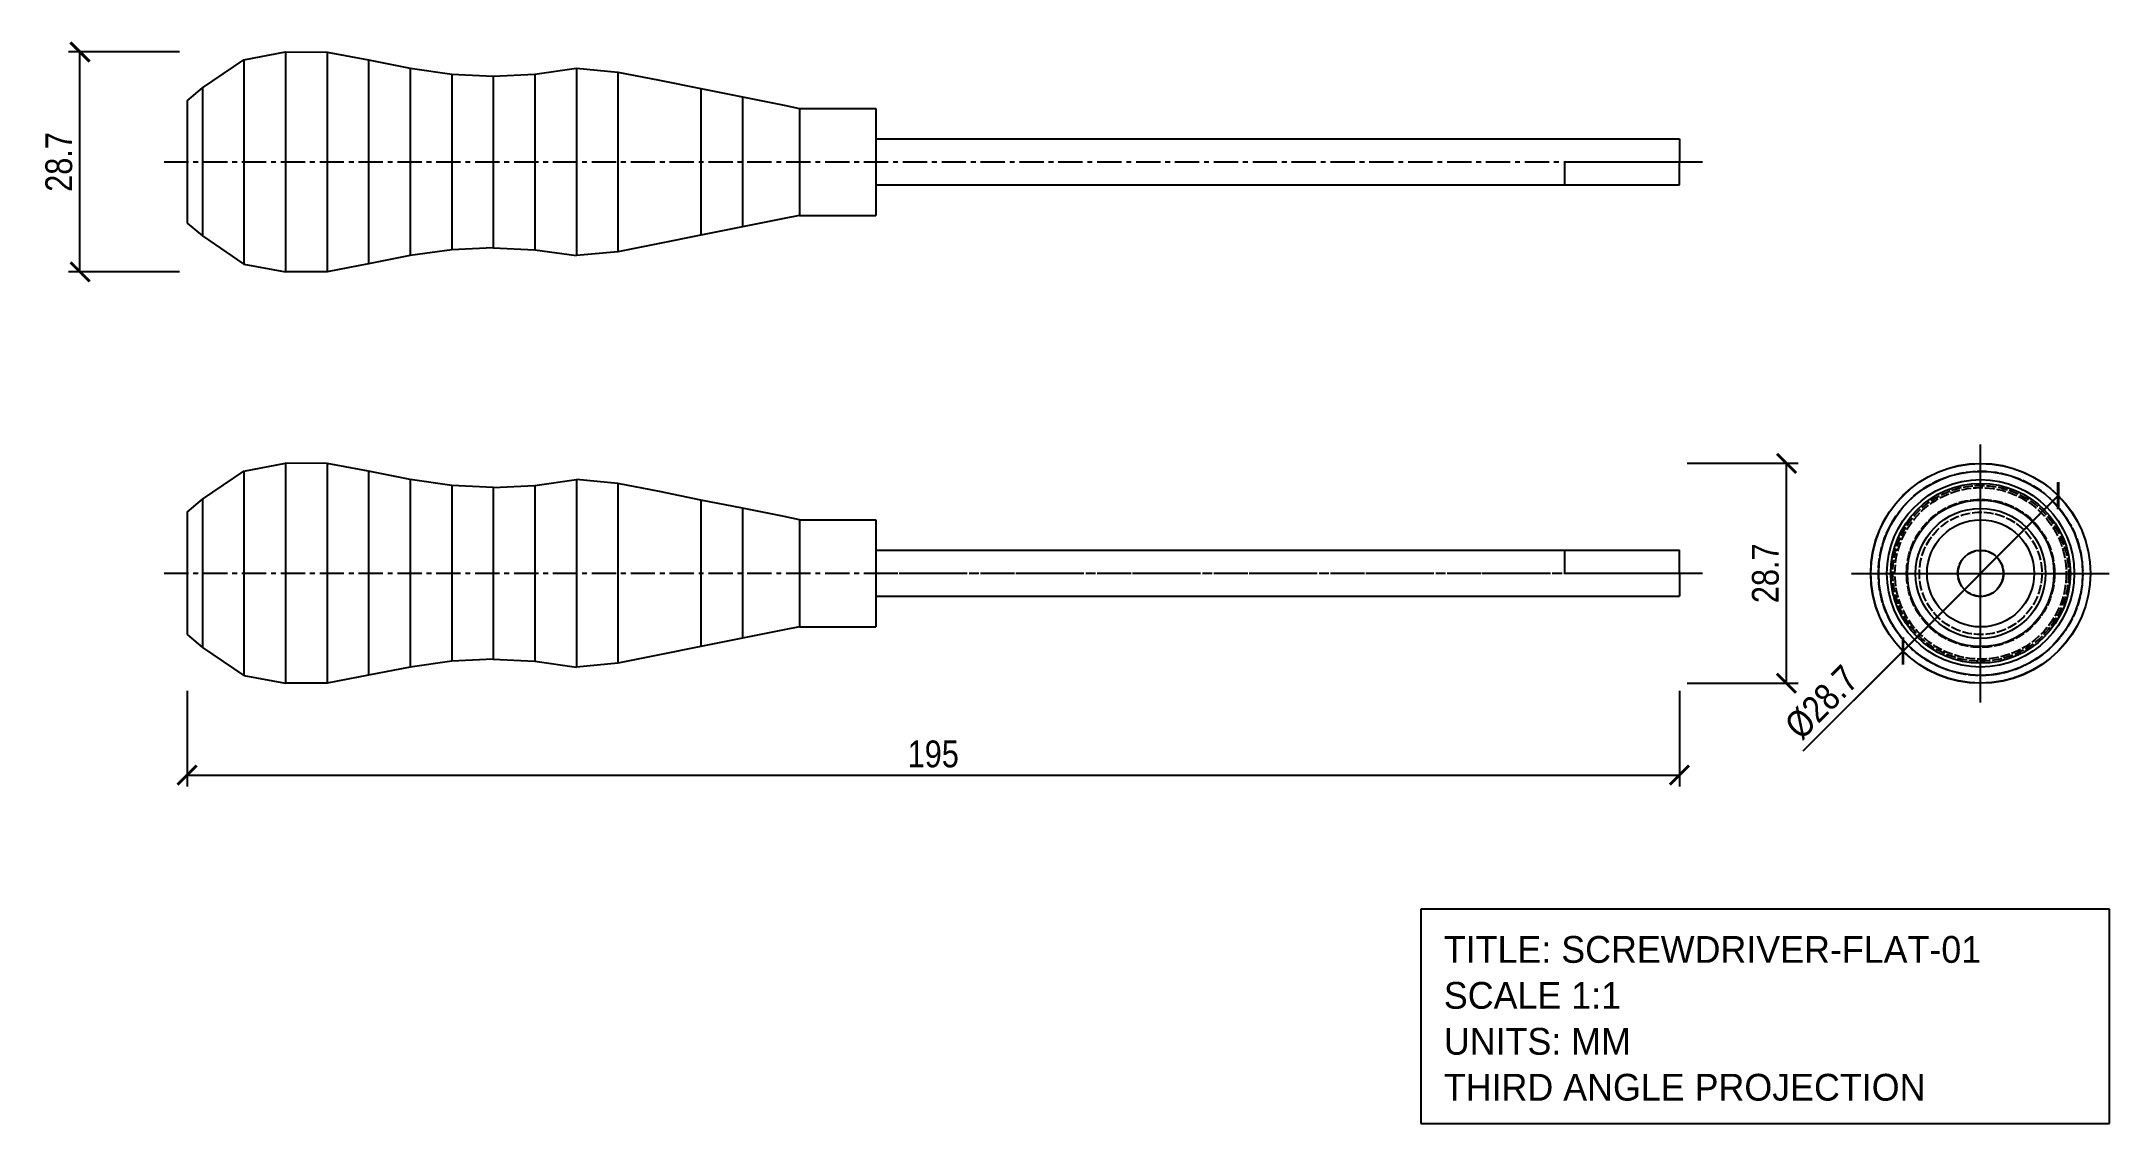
# Model space of a CAD drawing. Header units: millimetres. Extents: x -19 to 251, y -58 to 84.
import ezdxf

# ---------------------------------------------------------------- set-up
doc = ezdxf.new("R2010")
doc.units = ezdxf.units.MM
doc.linetypes.add('CENTER', pattern=[5.08, 3.175, -0.635, 0.635, -0.635])
doc.linetypes.add('DASHED', pattern=[1.524, 1.27, -0.254])
for name, color, linetype in [('CENTER', 1, 'CENTER'), ('DIM', 3, 'CONTINUOUS'), ('HIDDEN', 8, 'DASHED'), ('TITLE', 5, 'CONTINUOUS'), ('VISIBLE', 7, 'CONTINUOUS')]:
    doc.layers.add(name, color=color, linetype=linetype)
doc.styles.add('OpenSansCondensed-Light', font='OpenSansCondensed-Light.ttf')
doc.dimstyles.new('EZDXF', dxfattribs={"dimtxt": 0.25, "dimasz": 0.175, "dimexe": 0.375, "dimexo": 0.125, "dimgap": 0.1, "dimtad": 1, "dimlfac": 100, "dimzin": 12, "dimdsep": 46, "dimtxsty": 'OpenSansCondensed-Light', "dimblk": 'ARCHTICK', "dimcen": 2.5, "dimazin": 3, "dimtfac": 0.5, "dimtmove": 2, "dimatfit": 3})

# ---------------------------------------------------------------- blocks, each defined once
blk = doc.blocks.new('_ARCHTICK')
at = {"color": 0, "linetype": 'BYBLOCK', "const_width": 0.15}
blk.add_lwpolyline([(-0.5, -0.5), (0.5, 0.5)], dxfattribs=at)
blk = doc.blocks.new('*D4')
for q in [(244.51, 24.51), (211.12, -8.88)]:
    blk.add_line((224.21, 4.2), q)
at = {"layer": 'Defpoints'}
for p in [(234.36, 14.35), (224.21, 4.2)]:
    blk.add_point(p, dxfattribs=at)
at = {"layer": 'DIM', "xscale": 2.5, "yscale": 2.5, "rotation": 44.99999999999994}
for p in [(244.51, 24.51), (224.21, 4.2)]:
    blk.add_blockref('_ARCHTICK', p, dxfattribs=at)
at = {"layer": 'DIM', "insert": (213.6, -2.52), "char_height": 3.5, "attachment_point": 5, "rotation": 45, "style": 'OpenSansCondensed-Light'}
blk.add_mtext('%%c28.7', dxfattribs=at)

msp = doc.modelspace()

# ---------------------------------------------------------------- linework, layer by layer
at = {"layer": 'CENTER', "linetype": 'CENTER'}
for p, q in [((-3, 68.08), (198, 68.08)), ((234.36, -2.51), (234.36, 31.21)), ((234.36, -2.49), (234.36, 31.19)), ((234.36, -1.47), (234.36, 30.17)), ((234.36, -0.39), (234.36, 29.09)), ((234.36, 0.11), (234.36, 28.59)), ((234.36, 2.28), (234.36, 26.42)), ((234.36, 3.36), (234.36, 25.34)), ((234.36, 4.85), (234.36, 23.85)), ((-3, 14.36), (198, 14.36)), ((217.5, 14.35), (251.22, 14.35)), ((217.52, 14.35), (251.2, 14.35)), ((218.54, 14.35), (250.18, 14.35)), ((219.62, 14.35), (249.1, 14.35)), ((220.12, 14.35), (248.6, 14.35)), ((222.29, 14.35), (246.43, 14.35)), ((223.37, 14.35), (245.35, 14.35)), ((224.86, 14.35), (243.86, 14.35))]:
    msp.add_line(p, q, dxfattribs=at)
at = {"layer": 'HIDDEN', "linetype": 'DASHED'}
msp.add_line((90, 14.36), (180, 14.36), dxfattribs=at)
for radius in [13.35, 11.48, 11.2, 9.67, 8, 3]:
    msp.add_circle((234.36, 14.35), radius, dxfattribs=at)
at = {"layer": 'TITLE', "linetype": 'CONTINUOUS'}
for p, q in [((251.22, -29.51), (161.22, -29.51)), ((161.22, -29.51), (161.22, -57.51)), ((251.22, -57.51), (251.22, -29.51)), ((161.22, -57.51), (251.22, -57.51))]:
    msp.add_line(p, q, dxfattribs=at)
at = {"layer": 'VISIBLE', "linetype": 'CONTINUOUS'}
for p, q in [((2, 77.75), (7.43, 81.43)), ((7.43, 81.43), (12.86, 82.44)), ((7.43, 81.43), (7.43, 54.73)), ((12.86, 82.44), (12.86, 53.72)), ((12.86, 82.44), (18.29, 82.42)), ((18.29, 82.42), (18.29, 53.74)), ((18.29, 82.42), (23.71, 81.4)), ((23.71, 81.4), (23.71, 54.76)), ((23.71, 81.4), (29.14, 80.32)), ((29.14, 80.32), (29.14, 55.84)), ((29.14, 80.32), (34.57, 79.56)), ((34.57, 79.56), (34.57, 56.6)), ((34.57, 79.56), (40, 79.28)), ((40, 79.28), (45.43, 79.56)), ((40, 79.28), (40, 56.88)), ((45.43, 79.56), (50.86, 80.32)), ((45.43, 79.56), (45.43, 56.6)), ((50.86, 80.32), (50.86, 55.84)), ((50.86, 80.32), (56.29, 79.82)), ((56.29, 79.82), (56.29, 56.34)), ((56.29, 79.82), (61.71, 78.74)), ((61.71, 78.74), (67.14, 77.65)), ((0, 76.08), (2, 77.75)), ((0, 76.08), (0, 60.08)), ((2, 77.75), (2, 58.41)), ((67.14, 77.65), (67.14, 58.51)), ((67.14, 77.65), (72.57, 76.57)), ((72.57, 76.57), (72.57, 59.59)), ((72.57, 76.57), (78, 75.48)), ((78, 75.48), (80, 75.08)), ((80, 75.08), (80, 61.08)), ((80, 75.08), (90, 75.08)), ((90, 75.08), (90, 61.08)), ((90, 71.08), (195, 71.08)), ((195, 71.08), (195, 68.08)), ((180, 68.08), (195, 68.08)), ((180, 68.08), (180, 65.08)), ((195, 65.08), (195, 68.08)), ((90, 65.08), (180, 65.08)), ((180, 65.08), (195, 65.08)), ((0, 60.08), (2, 58.41)), ((72.57, 59.59), (67.14, 58.51)), ((78, 60.68), (72.57, 59.59)), ((80, 61.08), (78, 60.68)), ((80, 61.08), (90, 61.08)), ((2, 58.41), (7.43, 54.73)), ((40, 56.88), (34.57, 56.6)), ((40, 56.88), (45.43, 56.6)), ((61.71, 57.42), (56.29, 56.34)), ((67.14, 58.51), (61.71, 57.42)), ((7.43, 54.73), (12.86, 53.72)), ((23.71, 54.76), (18.29, 53.74)), ((29.14, 55.84), (23.71, 54.76)), ((34.57, 56.6), (29.14, 55.84)), ((45.43, 56.6), (50.86, 55.84)), ((56.29, 56.34), (50.86, 55.84)), ((18.29, 53.74), (12.86, 53.72)), ((2, 24.03), (7.43, 27.71)), ((7.43, 27.71), (12.86, 28.72)), ((7.43, 27.71), (7.43, 1.01)), ((12.86, 28.72), (12.86, 0)), ((18.29, 28.7), (12.86, 28.72)), ((18.29, 28.7), (18.29, 0.02)), ((23.71, 27.68), (18.29, 28.7)), ((23.71, 27.68), (23.71, 1.04)), ((29.14, 26.6), (23.71, 27.68)), ((29.14, 26.6), (29.14, 2.12)), ((34.57, 25.84), (29.14, 26.6)), ((34.57, 25.84), (34.57, 2.88)), ((40, 25.56), (34.57, 25.84)), ((40, 25.56), (45.43, 25.84)), ((40, 25.56), (40, 3.16)), ((45.43, 25.84), (50.86, 26.6)), ((45.43, 25.84), (45.43, 2.88)), ((50.86, 26.6), (50.86, 2.12)), ((56.29, 26.1), (50.86, 26.6)), ((56.29, 26.1), (56.29, 2.62)), ((61.71, 25.02), (56.29, 26.1)), ((67.14, 23.93), (61.71, 25.02)), ((0, 22.36), (2, 24.03)), ((0, 22.36), (0, 6.36)), ((2, 24.03), (2, 4.69)), ((67.14, 23.93), (67.14, 4.79)), ((72.57, 22.85), (67.14, 23.93)), ((72.57, 22.85), (72.57, 5.87)), ((78, 21.76), (72.57, 22.85)), ((80, 21.36), (78, 21.76)), ((80, 21.36), (80, 7.36)), ((80, 21.36), (90, 21.36)), ((90, 21.36), (90, 7.36)), ((90, 17.36), (180, 17.36)), ((180, 17.36), (195, 17.36)), ((180, 17.36), (180, 14.36)), ((195, 14.36), (195, 17.36)), ((234.36, 14.35), (234.36, 17.35)), ((180, 14.36), (195, 14.36)), ((195, 14.36), (195, 11.36)), ((231.36, 14.35), (234.36, 14.35)), ((90, 11.36), (195, 11.36)), ((0, 6.36), (2, 4.69)), ((72.57, 5.87), (67.14, 4.79)), ((78, 6.96), (72.57, 5.87)), ((80, 7.36), (78, 6.96)), ((80, 7.36), (90, 7.36)), ((2, 4.69), (7.43, 1.01)), ((34.57, 2.88), (29.14, 2.12)), ((40, 3.16), (34.57, 2.88)), ((40, 3.16), (45.43, 2.88)), ((45.43, 2.88), (50.86, 2.12)), ((61.71, 3.7), (56.29, 2.62)), ((67.14, 4.79), (61.71, 3.7)), ((7.43, 1.01), (12.86, 0)), ((18.29, 0.02), (12.86, 0)), ((23.71, 1.04), (18.29, 0.02)), ((29.14, 2.12), (23.71, 1.04)), ((56.29, 2.62), (50.86, 2.12))]:
    msp.add_line(p, q, dxfattribs=at)
for radius in [14.36, 14.34, 13.32, 12.24, 11.74, 9.57, 8.49, 7]:
    msp.add_circle((234.36, 14.35), radius, dxfattribs=at)
for start, end in [(90, 180), (0, 90), (180, 360)]:
    msp.add_arc((234.36, 14.35), 3, start, end, dxfattribs=at)

# ---------------------------------------------------------------- texts
at = {"layer": 'TITLE'}
for s, p in [('TITLE: SCREWDRIVER-FLAT-01', (164.22, -36.51)), ('SCALE 1:1', (164.22, -42.51)), ('UNITS: MM', (164.22, -48.51)), ('THIRD ANGLE PROJECTION', (164.22, -54.51))]:
    msp.add_text(s, height=3.5, dxfattribs=at).set_placement(p)

# ---------------------------------------------------------------- dimensions: what is measured, and where the dimension line sits
at = {"layer": 'DIM'}
for base, p1, p2 in [((-14, 53.72), (0, 53.72), (0, 82.44)), ((209, 0), (195, 0), (195, 28.72))]:
    msp.add_linear_dim(base=base, p1=p1, p2=p2, angle=90, dimstyle='EZDXF', override={"dimtxt": 3.5, "dimasz": 2.5, "dimexe": 1.5, "dimexo": 1, "dimgap": 1, "dimdec": 1, "dimlfac": 1, "dimzin": 8}, dxfattribs=at).render()
dim = msp.add_diameter_dim_2p(p1=(244.51, 24.51), p2=(224.21, 4.2), dimstyle='EZDXF', override={"dimtxt": 3.5, "dimasz": 2.5, "dimexe": 1.5, "dimexo": 1, "dimgap": 1, "dimdec": 1, "dimlfac": 1, "dimzin": 8}, dxfattribs=at)
dim.commit()
dim.dimension.update_dxf_attribs({"geometry": '*D4', "text_midpoint": (213.6, -2.52)})
msp.add_diameter_dim_2p(p1=(244.5, 24.49), p2=(224.22, 4.21), dimstyle='EZDXF', override={"dimtxt": 3.5, "dimasz": 2.5, "dimexe": 1.5, "dimexo": 1, "dimgap": 1, "dimdec": 1, "dimlfac": 1, "dimzin": 8}, dxfattribs=at).render()
msp.add_linear_dim(base=(0, -12), p1=(0, 0), p2=(195, 0), dimstyle='EZDXF', override={"dimtxt": 3.5, "dimasz": 2.5, "dimexe": 1.5, "dimexo": 1, "dimgap": 1, "dimdec": 1, "dimlfac": 1, "dimzin": 8}, dxfattribs=at).render()

doc.saveas('drawing.dxf')
